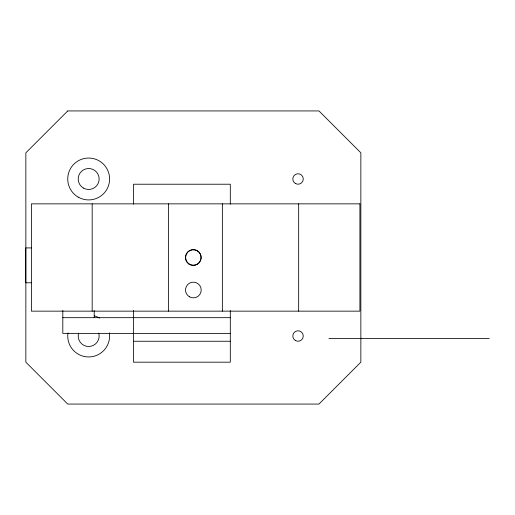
<?xml version="1.0" encoding="UTF-8"?>
<svg xmlns="http://www.w3.org/2000/svg" width="515" height="515" viewBox="0 0 515 515"><rect width="100%" height="100%" fill="white"/><g stroke="black" fill="none" stroke-linecap="round" stroke-linejoin="round"><path stroke-width="0.77" d="M133.475 204.23L133.475 184.222L230.308 184.222L230.308 204.23M31.286 247.921L25.75 247.921L25.75 282.78L31.286 282.78M62.811 317.678L230.308 317.678M230.308 333.379L62.811 333.379L62.811 310.5M328.911 338.426L489.25 338.426M133.475 341.252L230.308 341.252M298.668 203.85L298.668 311.15M230.308 310.461L230.308 362.187L133.475 362.187L133.475 310.461M222.364 203.85L222.364 311.15M168.566 203.85L168.566 311.15M94.213 310.5L94.213 317.678M92.179 203.85L92.179 311.15M98.732 333.134A10.467 10.467 0 0 1 88.664 346.486A10.467 10.467 0 0 1 78.602 333.134M109.36 332.844A20.935 20.935 0 0 1 88.664 356.953A20.935 20.935 0 0 1 67.974 332.844M94.425 315.888A20.935 20.935 0 0 1 99.524 318.109M67.729 110.937L25.853 152.813L25.853 362.187L67.729 404.063L318.978 404.063L360.854 362.187L360.854 152.813L318.978 110.937L67.729 110.937M359.908 203.85L31.402 203.85L31.402 311.15L359.908 311.15L359.908 203.85M189.43 296.807A7.854 7.854 0 0 0 201.204 290.003A7.854 7.854 0 0 0 189.43 283.205A7.854 7.854 0 0 0 189.43 296.807M83.43 188.052A10.467 10.467 0 0 0 99.138 178.982A10.467 10.467 0 0 0 83.43 169.918A10.467 10.467 0 0 0 83.43 188.052M295.423 183.52A5.234 5.234 0 0 0 303.277 178.982A5.234 5.234 0 0 0 295.423 174.45A5.234 5.234 0 0 0 295.423 183.52M295.423 340.55A5.234 5.234 0 0 0 303.277 336.018A5.234 5.234 0 0 0 295.423 331.48A5.234 5.234 0 0 0 295.423 340.55M186.791 253.322A7.789 7.712 90 0 0 192.971 265.283A7.789 7.712 90 0 0 200.135 253.895A7.789 7.712 90 0 0 186.791 253.322M188.831 263.918A7.854 7.854 0 0 0 201.172 258.208A7.854 7.854 0 0 0 190.054 250.374A7.854 7.854 0 0 0 188.831 263.918M78.196 197.116A20.935 20.935 0 0 0 109.605 178.982A20.935 20.935 0 0 0 78.196 160.854A20.935 20.935 0 0 0 78.196 197.116"/></g></svg>
